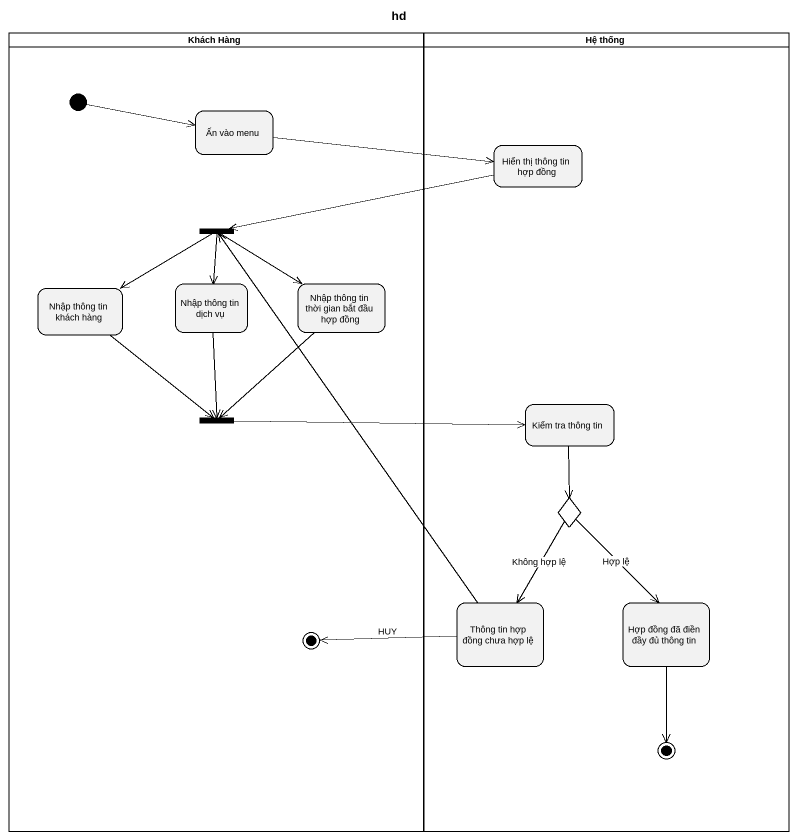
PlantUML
@startuml
title hd
hide empty description
state "Khách Hàng" as Khách_Hàng <<partition>> {
  state "Ấn vào menu" as Ấn_vào_menu
  state fork1 <<fork>>
  state "Nhập thông tin khách hàng" as Nhập_thông_tin_khách_hàng
  state "Nhập thông tin dịch vụ" as Nhập_thông_tin_dịch_vụ
  state "Nhập thông tin thời gian bắt đầu hợp đồng" as Nhập_thông_tin_thời_gian
  state fork2 <<join>>
  state final1 <<end>>
  [*] -right-> Ấn_vào_menu
}
state "Hệ thống" as Hệ_thống <<partition>> {
  state "Hiển thị thông tin hợp đồng" as Hiển_thị_thông_tin_hợp_đồng
  state "Kiểm tra thông tin" as Kiểm_tra_thông_tin
  state choice1 <<choice>>
  state "Thông tin hợp đồng chưa hợp lệ" as Thông_tin_hợp_đồng_chưa_hợp
  state "Hợp đồng đã điền đầy đủ thông tin" as Hợp_đồng_đã_điền_đầy_đủ
  Hợp_đồng_đã_điền_đầy_đủ --> [*]
}
Ấn_vào_menu -right-> Hiển_thị_thông_tin_hợp_đồng
Hiển_thị_thông_tin_hợp_đồng -left-> fork1
fork1 -left-> Nhập_thông_tin_khách_hàng
fork1 --> Nhập_thông_tin_dịch_vụ
fork1 --> Nhập_thông_tin_thời_gian
Nhập_thông_tin_khách_hàng --> fork2
Nhập_thông_tin_dịch_vụ --> fork2
Nhập_thông_tin_thời_gian --> fork2
fork2 -right-> Kiểm_tra_thông_tin
Kiểm_tra_thông_tin --> choice1
choice1 --> Thông_tin_hợp_đồng_chưa_hợp : Không hợp lệ
choice1 --> Hợp_đồng_đã_điền_đầy_đủ : Hợp lệ
Thông_tin_hợp_đồng_chưa_hợp -up-> fork1
Thông_tin_hợp_đồng_chưa_hợp -left-> final1 : HUY
@enduml
